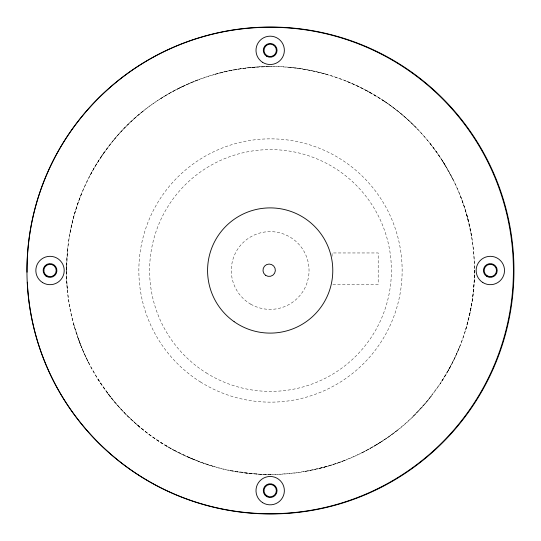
<?xml version="1.0" encoding="UTF-8"?>
<svg xmlns="http://www.w3.org/2000/svg" width="541" height="541" viewBox="0 0 541 541"><rect width="100%" height="100%" fill="white"/><g stroke="black" fill="none" stroke-linecap="round" stroke-linejoin="round"><path stroke-width="0.41" stroke-dasharray="2.71 2.03" d="M67.382 289.307C64.44 256.995 69.295 224.008 81.434 193.915M474.484 270.02C474.599 310.257 462.433 350.358 440.11 383.826L450.802 365.905M66.516 270.98L67.551 249.942M469.547 315.112C478.325 275.842 475.187 234.037 460.601 196.532M70.046 232.691C79.027 185.002 105.536 140.903 143.608 110.783M465.72 329.652L470.954 308.309M459.566 347.085L454.92 357.682L447.995 371.031M90.198 175.095L95.872 165.066L104.109 152.494M413.128 416.34L427.424 400.827L440.049 383.927M100.951 157.073L113.252 140.559M431.305 396.012C377.713 466.829 275.707 494.082 193.915 459.566C116.525 429.284 63.27 348.046 66.59 264.948M113.576 140.173C163.747 78.398 251.666 51.544 327.778 74.719M397.392 430.217L387.897 437.324L375.292 445.513M160.501 98.712L170.625 92.633L183.994 85.762M362.118 452.756L380.499 442.288M178.246 88.568L197.83 79.892M344.468 460.601L334.358 464.239L319.914 468.411M215.048 74.191L226.618 71.29L241.408 68.599L256.353 67.003M305.205 471.515L325.952 466.809M251.693 67.382L271.379 66.516M332.931 284.262L378.193 284.262L378.193 252.958L332.093 252.958L332.093 256.251M270.98 474.484L260.275 474.234L245.296 472.922M288.968 67.348C336.813 71.689 382.798 93.451 416.34 127.872M230.459 470.521L252.032 473.652M213.222 466.281L201.516 462.467L187.565 456.868M347.085 81.434L358.595 86.513L371.904 93.505M174.067 450.254L193.915 459.566M175.095 450.802L161.09 442.666L148.707 434.139L136.988 424.726M365.905 90.198L384.665 101.451M383.927 100.951C425.916 128.988 456.753 172.978 468.655 222.06M125.992 414.474L140.173 427.424M124.66 413.128L115.781 403.444L106.415 391.691M430.217 143.608L437.899 153.928L446.027 166.574M97.935 379.275L110.783 397.392M442.288 160.501L453.202 179.781M88.568 362.754L83.828 352.752L78.276 338.781M73.772 324.438L80.399 344.468M466.809 215.048L471.684 236.789M200.447 381.96A131.646 131.646 0 0 0 402.051 275.437A131.646 131.646 0 0 0 209.002 154.104A131.646 131.646 0 0 0 200.447 381.96M206.168 372.857A120.893 120.893 0 0 0 391.312 275.031A120.893 120.893 0 0 0 214.02 163.612A120.893 120.893 0 0 0 206.168 372.857M166.405 445.926A203.991 203.991 0 0 0 474.471 272.935A203.991 203.991 0 0 0 170.625 92.633A203.991 203.991 0 0 0 166.405 445.926M250.74 304.164A38.871 38.871 0 0 0 309.046 270.5A38.871 38.871 0 0 0 250.74 236.836A38.871 38.871 0 0 0 250.74 304.164"/><path stroke-width="0.81" d="M27.043 272.191A243.464 243.464 0 0 1 387.856 57.19A243.464 243.464 0 0 1 399.393 477.04A243.464 243.464 0 0 1 27.32 282.186M137.793 474.552A243.234 243.234 0 0 0 513.084 283.126A243.234 243.234 0 0 0 159.656 53.823A243.234 243.234 0 0 0 137.793 474.552M234.131 321.685A62.607 62.607 0 0 0 332.532 276.126A62.607 62.607 0 0 0 243.876 213.688A62.607 62.607 0 0 0 234.131 321.685M265.604 275.308A6.194 6.194 0 0 0 275.335 270.804A6.194 6.194 0 0 0 266.564 264.63A6.194 6.194 0 0 0 265.604 275.308M486.886 276.458A6.877 6.877 0 0 0 497.206 270.5A6.877 6.877 0 0 0 486.886 264.542A6.877 6.877 0 0 0 486.886 276.458M46.066 276.126A6.877 6.877 0 0 0 56.879 271.115A6.877 6.877 0 0 0 47.135 264.258A6.877 6.877 0 0 0 46.066 276.126M266.74 56.305A6.877 6.877 0 0 0 277.06 50.347A6.877 6.877 0 0 0 266.74 44.389A6.877 6.877 0 0 0 266.74 56.305M266.74 496.611A6.877 6.877 0 0 0 277.06 490.653A6.877 6.877 0 0 0 266.74 484.695A6.877 6.877 0 0 0 266.74 496.611M262.676 62.384A14.181 14.181 0 0 0 284.356 50.827A14.181 14.181 0 0 0 263.508 37.836A14.181 14.181 0 0 0 262.676 62.384M262.676 502.684A14.181 14.181 0 0 0 284.356 491.127A14.181 14.181 0 0 0 263.508 478.136A14.181 14.181 0 0 0 262.676 502.684M482.829 282.537A14.181 14.181 0 0 0 504.503 270.98A14.181 14.181 0 0 0 483.654 257.983A14.181 14.181 0 0 0 482.829 282.537M42.523 282.537A14.181 14.181 0 0 0 64.203 270.98A14.181 14.181 0 0 0 43.354 257.983A14.181 14.181 0 0 0 42.523 282.537M487.231 275.863A6.194 6.194 0 0 0 496.523 270.5A6.194 6.194 0 0 0 487.231 265.137A6.194 6.194 0 0 0 487.231 275.863M266.612 55.412A6.194 6.194 0 0 0 276.343 50.908A6.194 6.194 0 0 0 267.579 44.734A6.194 6.194 0 0 0 266.612 55.412M46.932 275.863A6.194 6.194 0 0 0 56.217 270.5A6.194 6.194 0 0 0 46.932 265.137A6.194 6.194 0 0 0 46.932 275.863M267.085 496.009A6.194 6.194 0 0 0 276.37 490.653A6.194 6.194 0 0 0 267.085 485.291A6.194 6.194 0 0 0 267.085 496.009"/></g></svg>
